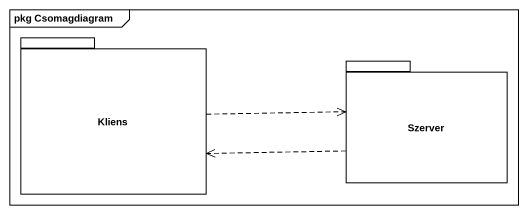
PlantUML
@startuml
mainframe pkg Csomagdiagram
package Kliens {
}
package Szerver {
}
Kliens .right.> Szerver
Szerver .left.> Kliens
@enduml
